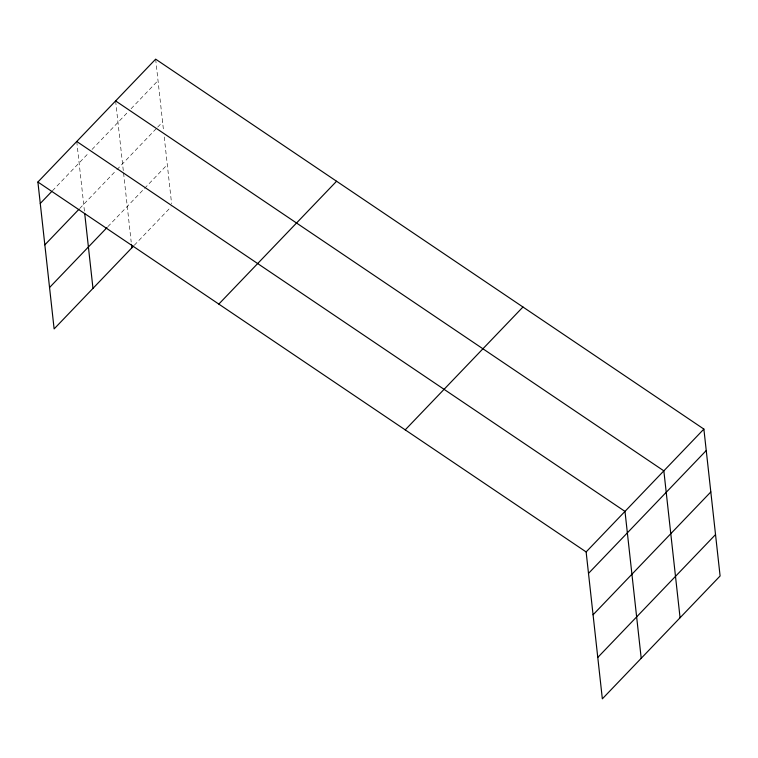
<?xml version="1.0" encoding="UTF-8"?>
<svg xmlns="http://www.w3.org/2000/svg" width="758" height="758" viewBox="0 0 758 758"><rect width="100%" height="100%" fill="white"/><g stroke="black" fill="none" stroke-linecap="round" stroke-linejoin="round"><path stroke-width="0.57" stroke-dasharray="3.79 2.84" d="M52.416 190.798L88.838 152.794M92.078 149.411L127.789 112.156M131.058 108.745L158.015 80.613M79.647 208.545L116.078 170.541M116.884 169.697L156.868 127.979M157.683 127.126L162.591 122.01M107.835 226.699L167.3 164.657M134.28 245.27L171.052 206.906M155.655 59.162L163.605 131.229M164.24 136.999L171.611 203.76M115.614 100.937L123.44 171.848M123.573 173.004L131.2 242.077M76.757 141.481L84.583 212.392"/><path stroke-width="1.14" d="M37.9 182.015L155.655 59.162L703.879 429.085L720.1 575.985L602.345 698.838L586.133 551.938L37.9 182.015L54.121 328.915L133.465 246.123M40.269 203.466L51.601 191.641M44.836 244.862L78.841 209.388M49.545 287.519L107.02 227.552M218.816 304.091L336.571 181.238M405.217 429.871L522.963 307.009M586.133 551.938L703.879 429.085M588.502 573.389L706.248 450.536M593.069 614.785L710.824 491.933M597.778 657.442L715.533 534.58M115.614 100.937L663.847 470.86L680.068 617.751M76.757 141.481L624.99 511.404L641.211 658.295M131.456 244.379L131.835 247.828M84.716 213.548L92.978 288.372"/></g></svg>
